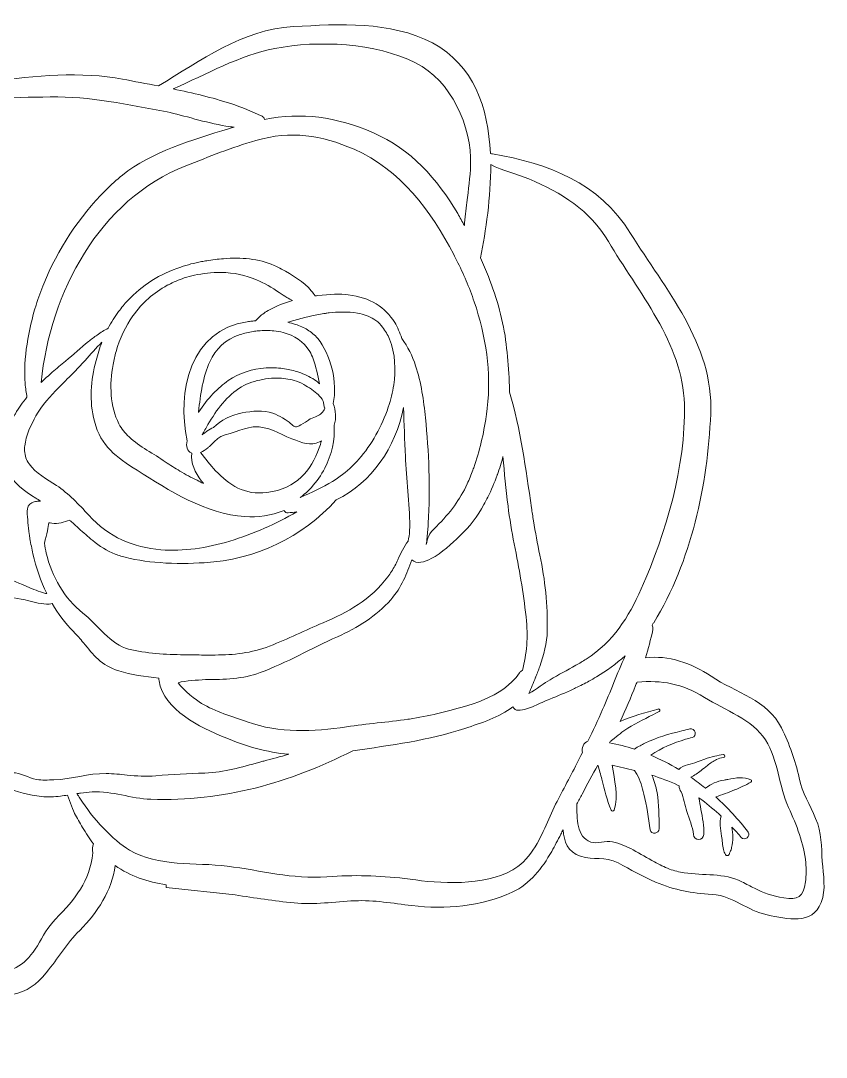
# Model space of a CAD drawing. Extents: x 28 to 2067, y -2033 to -35.
# Drawn here: x 144.1 to 371.6, y -2027.5 to -1734.6 of the extents above; entities that cross this region are included whole.
import ezdxf

# ---------------------------------------------------------------- set-up
doc = ezdxf.new("R2010")
doc.units = 0
doc.header["$MEASUREMENT"] = 0
doc.layers.add('Layer 1', color=7, linetype='Continuous', lineweight=0)

msp = doc.modelspace()

# ---------------------------------------------------------------- linework, layer by layer
at = {"layer": 'Layer 1'}
for points, knots in [([(33.78, -1934.91), (36.87, -1940.63), (41.62, -1943.74), (48.02, -1944.79), (53.36, -1945.65), (56.76, -1946.42), (61.33, -1949.96), (63.45, -1951.59), (65.06, -1953.01), (67.7, -1953.89), (71.63, -1955.19), (76.2, -1955.1), (80.24, -1955.93), (82.84, -1956.49), (84.61, -1956.8), (86.6, -1956.52), (85.79, -1958.74), (84.92, -1960.94), (83.73, -1963.04), (81.85, -1966.37), (80.71, -1969.64), (81.29, -1973.55), (82.25, -1979.94), (84.25, -1986.03), (84.77, -1992.58), (85.11, -1996.84), (83.7, -2001.39), (82.97, -2005.8), (82.97, -2005.8), (86.26, -2027.47), (99.12, -2023.8), (98.65, -2023.45), (98.21, -2023.08), (97.75, -2022.72), (101.56, -2022.54), (105.46, -2021.69), (108.61, -2021.09), (113.74, -2020.12), (118.91, -2019.29), (123.72, -2017.13), (126.28, -2015.96), (128.34, -2014.33), (130.68, -2012.82), (134.21, -2010.55), (137.7, -2010.55), (141.77, -2009.72), (146, -2008.83), (148.55, -2007.03), (151.34, -2003.58), (154.72, -1999.41), (156.95, -1995.41), (160.8, -1991.61), (165.82, -1986.63), (169.86, -1980.31), (170.76, -1973.3), (175, -1976.31), (179.97, -1977.9), (185.2, -1978.78), (185.21, -1979.01), (185.23, -1979.23), (185.23, -1979.47), (185.23, -1979.47), (204.67, -1981.58), (204.67, -1981.58), (210.21, -1982.46), (215.74, -1983.3), (221.3, -1983.87), (227.01, -1984.43), (232.73, -1983.52), (238.45, -1983.26), (243.92, -1983.02), (249.17, -1983.97), (254.58, -1984.61), (264.07, -1985.7), (274.08, -1984.93), (282.91, -1980.83), (288.08, -1978.41), (291.37, -1974.07), (294.07, -1969.3), (294.97, -1967.72), (295.82, -1966.1), (296.64, -1964.46), (296.86, -1964.02), (297.09, -1963.6), (297.31, -1963.17), (297.51, -1966.51), (298.58, -1969.48), (302.21, -1970.69), (305.99, -1971.97), (308.97, -1970.56), (312.82, -1972.55), (316.39, -1974.4), (319.66, -1976.38), (323.41, -1977.96), (329.17, -1980.4), (333.36, -1981.01), (339.37, -1981.45), (345.73, -1981.9), (349.06, -1986.07), (354.94, -1987.24), (360.61, -1988.4), (367.61, -1990.26), (370.19, -1983.72), (371.62, -1980.12), (370.77, -1975.87), (370.51, -1972.18), (370.19, -1967.94), (370.37, -1964), (368.63, -1960.01), (366.95, -1956.11), (364.88, -1952.85), (363.95, -1948.56), (362.83, -1943.3), (361.34, -1939.28), (358.94, -1934.36), (355.14, -1926.61), (346.01, -1924.41), (339.08, -1919.83), (333.57, -1916.18), (327.05, -1913.76), (320.54, -1914.65), (321.32, -1912.08), (322.04, -1909.43), (322.64, -1906.71), (322.74, -1906.2), (322.64, -1905.77), (322.41, -1905.41), (322.56, -1905.17), (322.73, -1904.94), (322.89, -1904.69), (333.54, -1887.36), (338.1, -1865.85), (338.99, -1845.7), (339.86, -1825.91), (326.14, -1810.48), (316.35, -1794.72), (307.35, -1780.25), (293.15, -1774.96), (277.37, -1772.25), (277.16, -1772.21), (276.97, -1772.17), (276.76, -1772.14), (276.15, -1759.23), (272.11, -1747.08), (260.38, -1740.91), (248.4, -1734.63), (234.13, -1735.59), (221.1, -1736.29), (206.81, -1737.08), (194.84, -1745.86), (183.06, -1753.07), (179.58, -1752.4), (176.16, -1751.78), (172.89, -1751.13), (161.65, -1748.9), (147.54, -1750.16), (136.28, -1751.81), (129.65, -1752.78), (123.36, -1754.93), (117.61, -1758.05), (102.93, -1765.99), (91.8, -1780.17), (87.6, -1796.7), (84.77, -1807.89), (83.84, -1820.73), (90.69, -1830.68), (92.83, -1833.77), (95.06, -1836.74), (97.18, -1839.76), (96.78, -1840.68), (96.27, -1841.65), (95.73, -1842.61), (94.11, -1845.5), (92.1, -1848.4), (91.09, -1850.02), (88.4, -1854.48), (85.26, -1858.09), (83.51, -1863.17), (80.55, -1871.83), (80.51, -1882.93), (83.32, -1891.63), (84.11, -1894.1), (85.14, -1896.51), (86.3, -1898.86), (84.98, -1898.29), (83.58, -1897.93), (82.47, -1897.72), (75.84, -1896.49), (69.18, -1900.28), (63.48, -1903.19), (59.21, -1905.37), (54.99, -1907.51), (50.36, -1908.75), (47.19, -1909.58), (43.67, -1909.55), (40.98, -1911.6), (38.36, -1913.6), (35.97, -1916.23), (33.33, -1918.21), (31.6, -1919.53), (30.22, -1920.22), (29.4, -1922.41), (28.77, -1924.07), (28.94, -1925.72), (29.51, -1927.31), (30.46, -1930.01), (32.5, -1932.58), (33.78, -1934.91)], [0, 0, 0, 0, 1, 1, 1, 2, 2, 2, 3, 3, 3, 4, 4, 4, 5, 5, 5, 6, 6, 6, 7, 7, 7, 8, 8, 8, 9, 9, 9, 10, 10, 10, 11, 11, 11, 12, 12, 12, 13, 13, 13, 14, 14, 14, 15, 15, 15, 16, 16, 16, 17, 17, 17, 18, 18, 18, 19, 19, 19, 20, 20, 20, 21, 21, 21, 22, 22, 22, 23, 23, 23, 24, 24, 24, 25, 25, 25, 26, 26, 26, 27, 27, 27, 28, 28, 28, 29, 29, 29, 30, 30, 30, 31, 31, 31, 32, 32, 32, 33, 33, 33, 34, 34, 34, 35, 35, 35, 36, 36, 36, 37, 37, 37, 38, 38, 38, 39, 39, 39, 40, 40, 40, 41, 41, 41, 42, 42, 42, 43, 43, 43, 44, 44, 44, 45, 45, 45, 46, 46, 46, 47, 47, 47, 48, 48, 48, 49, 49, 49, 50, 50, 50, 51, 51, 51, 52, 52, 52, 53, 53, 53, 54, 54, 54, 55, 55, 55, 56, 56, 56, 57, 57, 57, 58, 58, 58, 59, 59, 59, 60, 60, 60, 61, 61, 61, 62, 62, 62, 63, 63, 63, 64, 64, 64, 65, 65, 65, 66, 66, 66, 67, 67, 67, 68, 68, 68, 69, 69, 69, 69]), ([(215.88, -1742.47), (228.18, -1740.06), (244.3, -1740.89), (255.63, -1746.52), (265.71, -1751.53), (271.5, -1764.45), (271.18, -1775.38), (271.06, -1778.85), (270.56, -1782.4), (270.1, -1785.94), (269.82, -1788.13), (269.56, -1790.33), (269.43, -1792.5), (268.8, -1791.38), (268.16, -1790.25), (267.54, -1789.13), (261.87, -1779.37), (254.18, -1770.81), (243.74, -1766.32), (233.01, -1761.68), (223.52, -1760.47), (212.93, -1762.5), (212.88, -1762.13), (212.67, -1761.8), (212.26, -1761.6), (209.48, -1760.23), (206.51, -1759.06), (203.41, -1758.05), (198.2, -1756.32), (192.68, -1755.03), (187.21, -1753.91), (196.52, -1749.73), (205.99, -1744.39), (215.88, -1742.47)], [0, 0, 0, 0, 1, 1, 1, 2, 2, 2, 3, 3, 3, 4, 4, 4, 5, 5, 5, 6, 6, 6, 7, 7, 7, 8, 8, 8, 9, 9, 9, 10, 10, 10, 11, 11, 11, 11]), ([(95.25, -1791.43), (96.35, -1787.98), (97.99, -1784.47), (100.02, -1781.09), (103.02, -1776.09), (106.89, -1771.37), (111.22, -1767.56), (113.08, -1765.91), (115.03, -1764.45), (117.02, -1763.2), (117.54, -1762.87), (118.06, -1762.55), (118.59, -1762.26), (119.27, -1761.89), (119.93, -1761.53), (120.61, -1761.18), (130.77, -1756.19), (141.25, -1756.32), (152.46, -1756.16), (163.67, -1756), (174.46, -1758.28), (185.43, -1760.41), (190.1, -1761.33), (196.27, -1763.46), (202.08, -1764.39), (202.87, -1764.52), (203.65, -1764.62), (204.42, -1764.7), (203.89, -1764.86), (203.36, -1765.01), (202.81, -1765.17), (192.6, -1768.2), (180.91, -1771.74), (172.83, -1778.25), (171.2, -1779.58), (169.63, -1781), (168.11, -1782.5), (160.6, -1789.94), (154.54, -1799.44), (150.61, -1808.96), (149.84, -1810.81), (149.11, -1812.85), (148.45, -1815.01), (146.28, -1821.94), (144.82, -1830.08), (145.37, -1837.13), (145.47, -1838.46), (145.65, -1839.74), (145.88, -1840.97), (144.68, -1842.43), (143.56, -1843.96), (142.6, -1845.65), (142.46, -1845.91), (142.31, -1846.18), (142.17, -1846.45), (139.72, -1851.04), (137.97, -1856.97), (140.36, -1861.85), (141.99, -1865.21), (145.06, -1867.5), (148.36, -1869.52), (148.81, -1869.8), (149.26, -1870.06), (149.71, -1870.33), (149.32, -1870.33), (148.95, -1870.35), (148.57, -1870.42), (148.13, -1870.5), (147.7, -1870.62), (147.27, -1870.82), (146.44, -1871.19), (145.86, -1872.31), (145.91, -1873.18), (146.03, -1875.34), (146.23, -1877.49), (146.54, -1879.63), (146.59, -1880.08), (146.67, -1880.52), (146.73, -1880.97), (146.97, -1882.4), (147.23, -1883.82), (147.56, -1885.23), (148.45, -1889.16), (149.72, -1892.95), (151.49, -1896.49), (151.26, -1896.44), (151.02, -1896.38), (150.79, -1896.31), (150.63, -1896.26), (150.47, -1896.22), (150.29, -1896.16), (149.5, -1895.91), (148.66, -1895.6), (147.8, -1895.27), (144.9, -1894.14), (141.95, -1892.71), (140.61, -1892.27), (134.34, -1890.19), (130.65, -1887.94), (127.14, -1882.2), (125.43, -1879.43), (123.85, -1876.69), (122.36, -1873.95), (120.89, -1871.24), (119.49, -1868.51), (118.18, -1865.73), (116.22, -1861.64), (114.42, -1857.43), (112.68, -1852.95), (112.31, -1852), (111.89, -1851.04), (111.5, -1850.1), (108.24, -1842.66), (103.95, -1835.99), (99.06, -1829.47), (90.58, -1818.19), (91.07, -1804.54), (95.25, -1791.43)], [0, 0, 0, 0, 1, 1, 1, 2, 2, 2, 3, 3, 3, 4, 4, 4, 5, 5, 5, 6, 6, 6, 7, 7, 7, 8, 8, 8, 9, 9, 9, 10, 10, 10, 11, 11, 11, 12, 12, 12, 13, 13, 13, 14, 14, 14, 15, 15, 15, 16, 16, 16, 17, 17, 17, 18, 18, 18, 19, 19, 19, 20, 20, 20, 21, 21, 21, 22, 22, 22, 23, 23, 23, 24, 24, 24, 25, 25, 25, 26, 26, 26, 27, 27, 27, 28, 28, 28, 29, 29, 29, 30, 30, 30, 31, 31, 31, 32, 32, 32, 33, 33, 33, 34, 34, 34, 35, 35, 35, 36, 36, 36, 37, 37, 37, 38, 38, 38, 39, 39, 39, 39]), ([(275.87, -1844.08), (275.84, -1844.31), (275.83, -1844.53), (275.8, -1844.76), (275.74, -1845.3), (275.64, -1845.83), (275.58, -1846.37), (274.83, -1851.36), (273.76, -1856.18), (272.07, -1860.9), (271.95, -1861.12), (271.84, -1861.35), (271.8, -1861.6), (271.33, -1862.89), (270.81, -1864.18), (270.22, -1865.47), (269.19, -1867.74), (267.98, -1869.77), (266.61, -1871.66), (265.12, -1873.71), (263.44, -1875.6), (261.5, -1877.49), (259.29, -1879.67), (258.92, -1880.91), (258.67, -1882.64), (258.84, -1881.3), (258.97, -1879.9), (259.09, -1878.51), (259.15, -1877.89), (259.17, -1877.25), (259.21, -1876.62), (259.86, -1866.82), (259.37, -1856.14), (258.42, -1846.83), (257.9, -1842), (257.25, -1836.83), (255.65, -1832.1), (254.72, -1829.32), (253.47, -1826.68), (251.73, -1824.36), (251.23, -1822.72), (250.55, -1821.22), (249.73, -1819.87), (247.11, -1815.58), (242.85, -1812.8), (236.64, -1812.07), (234.44, -1811.79), (231.33, -1811.87), (227.98, -1812.28), (227.76, -1812.31), (227.55, -1812.34), (227.32, -1812.36), (227.29, -1812.36), (227.28, -1812.38), (227.25, -1812.38), (227.25, -1812.36), (227.24, -1812.35), (227.23, -1812.34), (226.93, -1811.86), (226.59, -1811.39), (226.18, -1810.93), (224.11, -1808.54), (220.71, -1806.29), (217.81, -1804.78), (217.07, -1804.38), (216.34, -1804.03), (215.68, -1803.75), (211.31, -1801.83), (206.27, -1801.48), (201.39, -1801.86), (199.79, -1801.98), (198.2, -1802.17), (196.68, -1802.43), (196.17, -1802.52), (195.67, -1802.59), (195.18, -1802.68), (193.14, -1803.08), (191.18, -1803.57), (189.32, -1804.21), (183.39, -1806.17), (178.35, -1809.37), (174.32, -1813.69), (173.41, -1814.66), (172.57, -1815.71), (171.76, -1816.8), (170.68, -1818.27), (169.67, -1819.83), (168.81, -1821.51), (167.72, -1822.09), (166.68, -1822.72), (165.69, -1823.43), (164.85, -1824), (164.04, -1824.62), (163.26, -1825.26), (161.07, -1827.01), (158.99, -1828.95), (156.79, -1830.8), (155.54, -1831.83), (154.29, -1832.88), (153.04, -1833.95), (151.97, -1834.88), (150.89, -1835.82), (149.87, -1836.8), (152.42, -1811.35), (166.34, -1785.19), (190.71, -1775.65), (197.3, -1773.06), (203.73, -1770.39), (210.56, -1768.45), (220.47, -1765.63), (228.89, -1766.86), (238.28, -1770.95), (251.28, -1776.65), (260.04, -1788.33), (266.45, -1800.71), (266.72, -1801.23), (266.98, -1801.75), (267.23, -1802.27), (269.13, -1806.08), (270.82, -1810.02), (272.2, -1814.06), (275.5, -1823.72), (277.08, -1833.93), (275.87, -1844.08)], [0, 0, 0, 0, 1, 1, 1, 2, 2, 2, 3, 3, 3, 4, 4, 4, 5, 5, 5, 6, 6, 6, 7, 7, 7, 8, 8, 8, 9, 9, 9, 10, 10, 10, 11, 11, 11, 12, 12, 12, 13, 13, 13, 14, 14, 14, 15, 15, 15, 16, 16, 16, 17, 17, 17, 18, 18, 18, 19, 19, 19, 20, 20, 20, 21, 21, 21, 22, 22, 22, 23, 23, 23, 24, 24, 24, 25, 25, 25, 26, 26, 26, 27, 27, 27, 28, 28, 28, 29, 29, 29, 30, 30, 30, 31, 31, 31, 32, 32, 32, 33, 33, 33, 34, 34, 34, 35, 35, 35, 36, 36, 36, 37, 37, 37, 38, 38, 38, 39, 39, 39, 40, 40, 40, 41, 41, 41, 41]), ([(276.85, -1775.29), (280.26, -1777.02), (284.29, -1777.87), (287.62, -1779.3), (297.01, -1783.35), (304.76, -1788.03), (310.08, -1796.99), (318.36, -1810.99), (331.19, -1825.92), (331.55, -1842.99), (331.91, -1860.75), (326.46, -1879.13), (319.36, -1895.11), (315.73, -1903.26), (311.52, -1909.98), (303.79, -1915), (302.85, -1915.61), (301.88, -1916.18), (300.89, -1916.72), (298.48, -1918.11), (295.98, -1919.38), (293.6, -1920.8), (292.11, -1921.69), (289.78, -1923.49), (287.62, -1924.72), (288.25, -1923.19), (288.91, -1921.67), (289.51, -1920.12), (289.55, -1920.06), (289.58, -1919.99), (289.6, -1919.91), (289.79, -1919.43), (289.99, -1918.96), (290.17, -1918.48), (290.35, -1918.01), (290.52, -1917.55), (290.69, -1917.08), (291.86, -1913.83), (292.75, -1910.49), (292.82, -1906.96), (292.98, -1899.78), (292.22, -1892.6), (290.72, -1885.58), (290.04, -1882.39), (289.47, -1879.15), (288.94, -1875.88), (288.75, -1874.67), (288.55, -1873.46), (288.38, -1872.24), (286.72, -1861.26), (285.37, -1850.05), (282.19, -1839.57), (282.16, -1838.2), (282.11, -1836.84), (282.03, -1835.47), (281.86, -1832.29), (281.58, -1829.1), (281.22, -1825.98), (280.48, -1819.59), (278.63, -1813.12), (276.19, -1806.86), (275.5, -1805.1), (274.75, -1803.33), (273.97, -1801.6), (275.46, -1793.91), (276.92, -1784.52), (276.85, -1775.29)], [0, 0, 0, 0, 1, 1, 1, 2, 2, 2, 3, 3, 3, 4, 4, 4, 5, 5, 5, 6, 6, 6, 7, 7, 7, 8, 8, 8, 9, 9, 9, 10, 10, 10, 11, 11, 11, 12, 12, 12, 13, 13, 13, 14, 14, 14, 15, 15, 15, 16, 16, 16, 17, 17, 17, 18, 18, 18, 19, 19, 19, 20, 20, 20, 21, 21, 21, 22, 22, 22, 22]), ([(214.36, -1816.28), (213.28, -1816.89), (212.32, -1817.56), (211.51, -1818.3), (211.25, -1818.54), (211.02, -1818.79), (210.78, -1819.04), (210.68, -1819.16), (210.56, -1819.28), (210.45, -1819.42), (210.11, -1819.44), (209.77, -1819.47), (209.43, -1819.52), (208.98, -1819.56), (208.53, -1819.61), (208.1, -1819.67), (192.11, -1821.9), (188.04, -1839.41), (191.14, -1853.35), (190.74, -1854.76), (190.98, -1856.31), (192.4, -1856.79), (192.12, -1859.6), (193.28, -1862.29), (195.19, -1864.67), (195.38, -1864.91), (195.57, -1865.15), (195.77, -1865.39), (195.15, -1865.09), (194.53, -1864.78), (193.9, -1864.47), (192.27, -1863.66), (190.65, -1862.8), (189.05, -1861.85), (187.68, -1861.04), (186.33, -1860.19), (184.95, -1859.24), (181.77, -1857.02), (177.71, -1855.01), (174.73, -1852.22), (173.58, -1851.13), (172.58, -1849.94), (171.86, -1848.56), (169.29, -1843.58), (169.17, -1837.4), (170.19, -1831.78), (170.42, -1830.52), (170.71, -1829.28), (171.04, -1828.1), (172.12, -1824.3), (173.74, -1820.9), (175.82, -1817.97), (178.39, -1814.35), (181.67, -1811.45), (185.51, -1809.37), (185.61, -1809.31), (185.73, -1809.25), (185.84, -1809.2), (187.26, -1808.46), (188.75, -1807.82), (190.31, -1807.31), (191.24, -1807.01), (192.2, -1806.76), (193.17, -1806.54), (195.55, -1806.03), (198.03, -1805.75), (200.65, -1805.76), (204.34, -1805.77), (207.61, -1806.52), (210.69, -1807.81), (212.92, -1808.75), (215.05, -1809.97), (217.15, -1811.45), (217.84, -1811.95), (218.55, -1812.39), (219.27, -1812.8), (219.8, -1813.12), (220.35, -1813.41), (220.9, -1813.66), (218.53, -1814.33), (216.27, -1815.2), (214.36, -1816.28)], [0, 0, 0, 0, 1, 1, 1, 2, 2, 2, 3, 3, 3, 4, 4, 4, 5, 5, 5, 6, 6, 6, 7, 7, 7, 8, 8, 8, 9, 9, 9, 10, 10, 10, 11, 11, 11, 12, 12, 12, 13, 13, 13, 14, 14, 14, 15, 15, 15, 16, 16, 16, 17, 17, 17, 18, 18, 18, 19, 19, 19, 20, 20, 20, 21, 21, 21, 22, 22, 22, 23, 23, 23, 24, 24, 24, 25, 25, 25, 26, 26, 26, 27, 27, 27, 27]), ([(226.2, -1866.48), (227.71, -1864.86), (228.97, -1863.01), (229.99, -1861.04), (231.92, -1857.3), (232.9, -1853.07), (232.65, -1848.92), (233.28, -1846.94), (233.09, -1844.79), (232.34, -1842.77), (233.7, -1837.08), (231.64, -1828.74), (227.98, -1824.4), (227.16, -1823.41), (226.19, -1822.6), (225.12, -1821.94), (224.07, -1821.3), (222.91, -1820.8), (221.7, -1820.41), (220.98, -1820.17), (220.25, -1819.99), (219.51, -1819.83), (219.87, -1819.72), (220.23, -1819.63), (220.59, -1819.52), (221.97, -1819.11), (223.36, -1818.72), (224.77, -1818.37), (225.29, -1818.23), (225.82, -1818.11), (226.35, -1817.99), (227.61, -1817.72), (228.89, -1817.48), (230.19, -1817.3), (230.32, -1817.28), (230.47, -1817.26), (230.6, -1817.24), (230.83, -1817.21), (231.04, -1817.17), (231.25, -1817.14), (233.48, -1816.9), (236.47, -1816.79), (239.23, -1817.24), (240.96, -1817.53), (242.57, -1818.06), (243.88, -1818.94), (244.06, -1819.06), (244.27, -1819.16), (244.44, -1819.3), (245.15, -1819.87), (245.74, -1820.53), (246.29, -1821.22), (247.1, -1822.24), (247.76, -1823.37), (248.27, -1824.58), (249.94, -1828.62), (250.09, -1833.46), (249.45, -1837.53), (249.14, -1839.61), (248.63, -1841.7), (247.93, -1843.8), (246.14, -1849.17), (243.21, -1854.4), (239.58, -1858.53), (238.98, -1859.21), (238.36, -1859.87), (237.72, -1860.5), (235.98, -1862.2), (234.12, -1863.57), (232.18, -1864.76), (229.3, -1866.56), (226.22, -1867.94), (223.06, -1869.32), (224.19, -1868.47), (225.23, -1867.51), (226.2, -1866.48)], [0, 0, 0, 0, 1, 1, 1, 2, 2, 2, 3, 3, 3, 4, 4, 4, 5, 5, 5, 6, 6, 6, 7, 7, 7, 8, 8, 8, 9, 9, 9, 10, 10, 10, 11, 11, 11, 12, 12, 12, 13, 13, 13, 14, 14, 14, 15, 15, 15, 16, 16, 16, 17, 17, 17, 18, 18, 18, 19, 19, 19, 20, 20, 20, 21, 21, 21, 22, 22, 22, 23, 23, 23, 24, 24, 24, 25, 25, 25, 25]), ([(226.6, -1835.75), (226.58, -1835.74), (226.55, -1835.71), (226.52, -1835.7), (225.14, -1834.89), (223.65, -1834.23), (222.1, -1833.75), (220.81, -1833.34), (219.48, -1833.07), (218.14, -1832.88), (216.56, -1832.67), (214.97, -1832.62), (213.39, -1832.72), (209.59, -1832.98), (205.87, -1834.13), (202.73, -1836.31), (199.97, -1838.22), (196.72, -1841.49), (194.43, -1845.13), (194.38, -1845.2), (194.33, -1845.28), (194.29, -1845.34), (194.3, -1845.28), (194.3, -1845.2), (194.31, -1845.13), (194.9, -1840.2), (195.56, -1835.09), (197.54, -1830.96), (199.21, -1827.45), (201.82, -1824.66), (206.13, -1823.29), (207.28, -1822.92), (208.49, -1822.64), (209.73, -1822.43), (210.23, -1822.35), (210.73, -1822.3), (211.22, -1822.24), (212.7, -1822.1), (214.18, -1822.1), (215.63, -1822.24), (216.51, -1822.34), (217.38, -1822.5), (218.22, -1822.71), (221.33, -1823.51), (224.05, -1825.19), (225.74, -1828.08), (226.11, -1828.73), (226.44, -1829.4), (226.71, -1830.16), (227.47, -1832.37), (228.01, -1834.76), (228.52, -1837.17), (227.92, -1836.63), (227.28, -1836.15), (226.6, -1835.75)], [0, 0, 0, 0, 1, 1, 1, 2, 2, 2, 3, 3, 3, 4, 4, 4, 5, 5, 5, 6, 6, 6, 7, 7, 7, 8, 8, 8, 9, 9, 9, 10, 10, 10, 11, 11, 11, 12, 12, 12, 13, 13, 13, 14, 14, 14, 15, 15, 15, 16, 16, 16, 17, 17, 17, 18, 18, 18, 18]), ([(164.93, -1847.8), (166.82, -1854.91), (171.12, -1857.91), (176.97, -1861.63), (185.88, -1867.31), (196.52, -1874.07), (207.4, -1874.72), (211.1, -1874.95), (214.82, -1874.47), (218.5, -1873), (218.67, -1873.3), (218.94, -1873.54), (219.26, -1873.64), (219.38, -1873.66), (219.5, -1873.68), (219.62, -1873.66), (220.47, -1873.6), (221.28, -1873.5), (222.07, -1873.4), (216.27, -1876.72), (209.8, -1879.67), (203.19, -1881.64), (196.65, -1883.6), (189.98, -1884.61), (183.69, -1884.1), (176.01, -1883.45), (168.89, -1880.56), (163.31, -1874.31), (160.48, -1871.16), (157.68, -1868.3), (154.19, -1865.89), (151.66, -1864.16), (148.26, -1862.53), (146.46, -1859.81), (145.75, -1858.76), (145.29, -1857.55), (145.21, -1856.12), (145.18, -1855.69), (145.21, -1855.24), (145.26, -1854.77), (145.55, -1851.9), (147.08, -1848.62), (148.41, -1846.3), (150.13, -1843.27), (152.43, -1840.71), (154.85, -1838.25), (156.12, -1836.96), (157.44, -1835.69), (158.72, -1834.41), (159.95, -1833.19), (161.12, -1831.89), (162.29, -1830.59), (163.86, -1828.85), (165.4, -1827.09), (167.03, -1825.45), (166.71, -1826.27), (166.42, -1827.11), (166.14, -1827.98), (165.87, -1828.85), (165.62, -1829.72), (165.4, -1830.59), (163.92, -1836.23), (163.4, -1842.12), (164.93, -1847.8)], [0, 0, 0, 0, 1, 1, 1, 2, 2, 2, 3, 3, 3, 4, 4, 4, 5, 5, 5, 6, 6, 6, 7, 7, 7, 8, 8, 8, 9, 9, 9, 10, 10, 10, 11, 11, 11, 12, 12, 12, 13, 13, 13, 14, 14, 14, 15, 15, 15, 16, 16, 16, 17, 17, 17, 18, 18, 18, 19, 19, 19, 20, 20, 20, 21, 21, 21, 21]), ([(229.47, -1841.89), (229.54, -1842.25), (229.62, -1842.61), (229.7, -1842.95), (229.76, -1843.3), (229.84, -1843.66), (229.92, -1844), (229.94, -1844.07), (229.98, -1844.11), (229.99, -1844.16), (229.86, -1844.67), (229.54, -1845.12), (229.05, -1845.54), (228.36, -1846.13), (227.33, -1846.63), (225.95, -1847.07), (225.89, -1847.11), (225.85, -1847.14), (225.79, -1847.18), (225.65, -1847.27), (225.53, -1847.35), (225.39, -1847.44), (220.48, -1850.72), (222.33, -1849.29), (218.04, -1846.83), (217.21, -1846.34), (216.26, -1845.85), (215.34, -1845.53), (212.56, -1844.6), (209.48, -1844.88), (206.67, -1845.45), (203.45, -1846.11), (200.65, -1847.4), (198.59, -1849.58), (197.93, -1849.81), (197.33, -1850.16), (196.7, -1850.62), (196.56, -1850.72), (196.4, -1850.82), (196.25, -1850.94), (195.96, -1851.16), (195.64, -1851.41), (195.36, -1851.65), (195.87, -1850.68), (196.41, -1849.71), (196.98, -1848.74), (199.44, -1844.52), (202.4, -1840.48), (206.47, -1838.08), (208.27, -1837.01), (210.36, -1836.35), (212.42, -1835.98), (212.71, -1835.93), (213, -1835.86), (213.29, -1835.82), (214.37, -1835.66), (215.49, -1835.59), (216.61, -1835.61), (218.21, -1835.63), (219.82, -1835.81), (221.33, -1836.27), (222.29, -1836.54), (223.22, -1836.94), (224.09, -1837.41), (224.8, -1837.84), (225.51, -1838.28), (226.22, -1838.69), (226.23, -1838.7), (226.24, -1838.72), (226.26, -1838.73), (226.3, -1838.75), (226.32, -1838.78), (226.36, -1838.81), (227.04, -1839.31), (227.61, -1839.8), (228.1, -1840.27), (228.69, -1840.84), (229.15, -1841.38), (229.47, -1841.89)], [0, 0, 0, 0, 1, 1, 1, 2, 2, 2, 3, 3, 3, 4, 4, 4, 5, 5, 5, 6, 6, 6, 7, 7, 7, 8, 8, 8, 9, 9, 9, 10, 10, 10, 11, 11, 11, 12, 12, 12, 13, 13, 13, 14, 14, 14, 15, 15, 15, 16, 16, 16, 17, 17, 17, 18, 18, 18, 19, 19, 19, 20, 20, 20, 21, 21, 21, 22, 22, 22, 23, 23, 23, 24, 24, 24, 25, 25, 25, 26, 26, 26, 26]), ([(86.11, -1883.48), (84.98, -1877.5), (85.01, -1869.86), (86.63, -1864.02), (87.73, -1859.97), (89.98, -1856.75), (92.12, -1853.38), (92.86, -1852.22), (93.59, -1851.03), (94.25, -1849.79), (95.13, -1848.16), (96.82, -1845.66), (98.12, -1843.05), (98.32, -1842.67), (98.49, -1842.29), (98.65, -1841.92), (99.34, -1842.95), (100.02, -1844.01), (100.67, -1845.09), (101.33, -1846.21), (101.97, -1847.34), (102.57, -1848.52), (105.01, -1853.27), (106.66, -1858.28), (108.57, -1863.22), (109.04, -1864.42), (109.52, -1865.61), (110.02, -1866.81), (112.73, -1873.05), (116.38, -1877.9), (120.18, -1883.44), (122.65, -1887.02), (124.58, -1890.97), (128.35, -1893.44), (133.27, -1896.64), (139.76, -1897.16), (145.34, -1898.23), (147.23, -1898.61), (149.36, -1899.39), (151.36, -1899.43), (151.93, -1899.46), (152.46, -1899.42), (152.99, -1899.31), (154.65, -1902.14), (156.64, -1904.8), (159.03, -1907.21), (160.08, -1908.28), (160.97, -1909.33), (161.82, -1910.35), (164.61, -1913.75), (166.79, -1916.76), (171.8, -1918.32), (175.27, -1919.39), (179.22, -1919.99), (183.14, -1920.32), (183.13, -1920.58), (183.13, -1920.86), (183.18, -1921.13), (184.48, -1929.38), (194.94, -1934.28), (201.61, -1937.07), (207.74, -1939.69), (213.65, -1941.3), (219.79, -1941.88), (217.42, -1942.53), (215.07, -1943.18), (212.79, -1943.78), (212.39, -1943.89), (211.99, -1943.99), (211.61, -1944.1), (206.36, -1945.49), (201.71, -1946.94), (196.12, -1947.17), (191.43, -1947.35), (186.95, -1947.54), (182.27, -1947.96), (179.45, -1948.23), (176.83, -1947.99), (174.19, -1947.73), (172.22, -1947.54), (170.26, -1947.33), (168.2, -1947.3), (163.19, -1947.23), (158.46, -1948.92), (153.51, -1949.08), (151.81, -1949.13), (150.17, -1949.25), (148.59, -1948.97), (146.24, -1948.55), (144.01, -1947.09), (141.87, -1947.09), (138.02, -1945.1), (134.43, -1942.57), (130.9, -1940), (127.39, -1937.42), (123.94, -1934.82), (120.34, -1932.64), (119.24, -1931.97), (118.24, -1931.11), (117.34, -1930.33), (117.22, -1930.34), (117.1, -1930.29), (116.97, -1930.27), (117.1, -1930.29), (117.22, -1930.25), (117.34, -1930.23), (110.74, -1924.51), (108.91, -1916.17), (102.61, -1909.66), (98.44, -1905.35), (93.5, -1900.77), (90.84, -1895.62), (89.51, -1893.77), (88.54, -1891.83), (87.8, -1889.81), (87.06, -1887.79), (86.54, -1885.7), (86.11, -1883.48)], [0, 0, 0, 0, 1, 1, 1, 2, 2, 2, 3, 3, 3, 4, 4, 4, 5, 5, 5, 6, 6, 6, 7, 7, 7, 8, 8, 8, 9, 9, 9, 10, 10, 10, 11, 11, 11, 12, 12, 12, 13, 13, 13, 14, 14, 14, 15, 15, 15, 16, 16, 16, 17, 17, 17, 18, 18, 18, 19, 19, 19, 20, 20, 20, 21, 21, 21, 22, 22, 22, 23, 23, 23, 24, 24, 24, 25, 25, 25, 26, 26, 26, 27, 27, 27, 28, 28, 28, 29, 29, 29, 30, 30, 30, 31, 31, 31, 32, 32, 32, 33, 33, 33, 34, 34, 34, 35, 35, 35, 36, 36, 36, 37, 37, 37, 38, 38, 38, 39, 39, 39, 39]), ([(152.01, -1876.44), (152.3, -1876.48), (152.58, -1876.54), (152.9, -1876.58), (154.8, -1876.85), (156.28, -1876.29), (157.94, -1875.75), (158.04, -1875.84), (158.13, -1875.93), (158.24, -1876.01), (159.01, -1876.69), (159.78, -1877.38), (160.54, -1878.07), (161.82, -1879.24), (163.11, -1880.4), (164.45, -1881.47), (166.38, -1883.03), (168.45, -1884.38), (170.82, -1885.31), (171.32, -1885.51), (171.83, -1885.71), (172.36, -1885.87), (175.77, -1886.86), (179.58, -1887.45), (183.45, -1887.73), (187.72, -1888.05), (192.05, -1887.98), (195.96, -1887.75), (210.48, -1886.9), (223.57, -1880.62), (233.23, -1870.01), (243.33, -1864.96), (249.95, -1855.29), (252.21, -1843.94), (252.44, -1848.49), (252.53, -1853.09), (252.74, -1857.78), (252.76, -1858.12), (252.77, -1858.45), (252.78, -1858.8), (253.13, -1865.45), (254.16, -1872.07), (253.95, -1878.76), (253.91, -1879.76), (253.7, -1880.71), (253.54, -1881.66), (252.24, -1883.23), (251.47, -1885.05), (250.62, -1886.9), (250.1, -1888.02), (249.54, -1889.15), (248.82, -1890.27), (248.49, -1890.76), (248.16, -1891.23), (247.82, -1891.71), (245.42, -1894.94), (242.57, -1897.48), (239.38, -1899.59), (236.34, -1901.6), (233.01, -1903.23), (229.49, -1904.73), (224.44, -1906.86), (219.51, -1909.3), (214.42, -1911.29), (209.22, -1913.34), (204.26, -1913.79), (198.99, -1913.83), (197.31, -1913.86), (195.59, -1913.83), (193.83, -1913.8), (193.83, -1913.8), (193.21, -1913.8), (193.21, -1913.8), (192.24, -1913.79), (191.26, -1913.78), (190.26, -1913.76), (185.08, -1913.67), (179.45, -1913.4), (174.6, -1912.15), (169.5, -1910.84), (165.85, -1905.29), (161.69, -1901.99), (156.43, -1897.8), (152.87, -1891.66), (151.32, -1885.09), (151.12, -1884.13), (150.92, -1883.2), (150.79, -1882.24), (151.56, -1879.57), (151.95, -1877.63), (152.01, -1876.44)], [0, 0, 0, 0, 1, 1, 1, 2, 2, 2, 3, 3, 3, 4, 4, 4, 5, 5, 5, 6, 6, 6, 7, 7, 7, 8, 8, 8, 9, 9, 9, 10, 10, 10, 11, 11, 11, 12, 12, 12, 13, 13, 13, 14, 14, 14, 15, 15, 15, 16, 16, 16, 17, 17, 17, 18, 18, 18, 19, 19, 19, 20, 20, 20, 21, 21, 21, 22, 22, 22, 23, 23, 23, 24, 24, 24, 25, 25, 25, 26, 26, 26, 27, 27, 27, 28, 28, 28, 29, 29, 29, 30, 30, 30, 30]), ([(196.92, -1855.31), (197.17, -1855.12), (197.39, -1854.92), (197.62, -1854.73), (198.31, -1854.18), (198.83, -1853.47), (199.49, -1852.91), (199.89, -1852.57), (200.26, -1852.32), (200.61, -1852.05), (203.8, -1851.05), (208.82, -1849.38), (209.81, -1849.35), (214.32, -1849.22), (216.76, -1851.2), (220.71, -1852.75), (223.6, -1853.91), (225.97, -1854.79), (228.49, -1853.59), (228.69, -1853.51), (228.87, -1853.43), (229.07, -1853.31), (228.86, -1854), (228.64, -1854.68), (228.41, -1855.34), (226.11, -1861.77), (222.11, -1866.78), (213.64, -1867.91), (207.37, -1868.75), (202.91, -1865.76), (199.16, -1861.76), (197.66, -1860.15), (196.27, -1858.37), (194.92, -1856.62), (195.64, -1856.29), (196.3, -1855.8), (196.92, -1855.31)], [0, 0, 0, 0, 1, 1, 1, 2, 2, 2, 3, 3, 3, 4, 4, 4, 5, 5, 5, 6, 6, 6, 7, 7, 7, 8, 8, 8, 9, 9, 9, 10, 10, 10, 11, 11, 11, 12, 12, 12, 12]), ([(196.3, -1920.74), (201.53, -1920.78), (206.97, -1920.56), (211.71, -1918.8), (219.18, -1916.03), (226.28, -1911.93), (233.55, -1908.66), (239.19, -1906.14), (244.52, -1902.87), (248.63, -1898.19), (251.75, -1894.64), (253.13, -1890.92), (254.55, -1886.94), (255.23, -1887.58), (256.1, -1887.79), (257.1, -1887.62), (258.08, -1887.48), (259.09, -1887.09), (260.08, -1886.59), (263.05, -1885.06), (265.92, -1882.24), (268.04, -1880.28), (268.04, -1880.28), (268.04, -1880.28), (268.06, -1880.26), (270.91, -1877.62), (273.11, -1874.59), (274.93, -1871.34), (275.3, -1870.62), (275.67, -1869.92), (276.04, -1869.2), (277.02, -1867.21), (277.9, -1865.13), (278.7, -1863), (278.71, -1862.94), (278.72, -1862.89), (278.75, -1862.85), (279.35, -1861.16), (279.88, -1859.46), (280.32, -1857.74), (280.72, -1862.4), (281.14, -1867.07), (281.75, -1871.74), (282.2, -1875.31), (282.76, -1878.88), (283.49, -1882.45), (284.9, -1889.4), (286.03, -1896.02), (286.84, -1903.06), (287.52, -1908.83), (286.99, -1913.5), (285.79, -1918.2), (285.7, -1918.24), (285.64, -1918.27), (285.58, -1918.32), (285.37, -1918.44), (285.15, -1918.61), (284.99, -1918.86), (280.09, -1926.01), (270.6, -1928.11), (262.67, -1930.17), (262.4, -1930.25), (262.12, -1930.3), (261.84, -1930.37), (259.21, -1931.02), (256.56, -1931.51), (253.87, -1931.91), (253.74, -1931.92), (253.62, -1931.95), (253.49, -1931.96), (247.74, -1932.8), (241.89, -1933.25), (236.15, -1934.1), (226.64, -1935.51), (217.28, -1935.98), (208.09, -1932.69), (203.82, -1931.18), (199.05, -1929.82), (195.18, -1927.48), (193.64, -1926.57), (190.2, -1923.95), (188.55, -1921.67), (190.85, -1920.99), (193.82, -1921), (196.3, -1920.74)], [0, 0, 0, 0, 1, 1, 1, 2, 2, 2, 3, 3, 3, 4, 4, 4, 5, 5, 5, 6, 6, 6, 7, 7, 7, 8, 8, 8, 9, 9, 9, 10, 10, 10, 11, 11, 11, 12, 12, 12, 13, 13, 13, 14, 14, 14, 15, 15, 15, 16, 16, 16, 17, 17, 17, 18, 18, 18, 19, 19, 19, 20, 20, 20, 21, 21, 21, 22, 22, 22, 23, 23, 23, 24, 24, 24, 25, 25, 25, 26, 26, 26, 27, 27, 27, 28, 28, 28, 28]), ([(296.35, -1953.7), (294.26, -1957.54), (292.43, -1962.68), (289.95, -1967.04), (288.45, -1969.66), (286.72, -1971.99), (284.56, -1973.56), (277.13, -1978.98), (264.23, -1978.55), (255.68, -1977.37), (254.62, -1977.23), (253.57, -1977.09), (252.53, -1976.97), (245.11, -1976.12), (238.32, -1975.91), (230.59, -1976.48), (220.84, -1977.2), (212.01, -1974.69), (202.44, -1973.48), (193.4, -1972.34), (183.05, -1973.75), (174.88, -1968.96), (170.02, -1966.12), (164.44, -1959.93), (160.83, -1954.31), (160.54, -1953.86), (160.26, -1953.42), (159.99, -1952.99), (160.34, -1952.93), (160.67, -1952.89), (161.01, -1952.84), (162.08, -1952.69), (163.15, -1952.56), (164.25, -1952.49), (170.05, -1952.2), (175.2, -1954.39), (180.86, -1954.58), (201.38, -1955.28), (219.91, -1949.97), (237.92, -1940.86), (248.6, -1939.36), (259.33, -1937.91), (269.57, -1934.55), (274.1, -1933.06), (279.3, -1931.43), (283.08, -1928.49), (283.39, -1929.04), (283.97, -1929.46), (284.62, -1929.42), (286.22, -1929.38), (287.7, -1928.86), (289.18, -1928.21), (290.65, -1927.59), (292.11, -1926.82), (293.59, -1926.26), (295.74, -1925.42), (297.98, -1924.47), (300.18, -1923.45), (300.39, -1923.34), (300.61, -1923.25), (300.83, -1923.14), (302.13, -1922.52), (303.42, -1921.88), (304.61, -1921.23), (305.32, -1920.84), (306.02, -1920.43), (306.72, -1920), (309.5, -1918.32), (312.28, -1916.3), (314.83, -1914.04), (312.54, -1919.02), (310.68, -1924.22), (308.45, -1929.26), (307.12, -1932.26), (305.73, -1935.2), (304.32, -1938.15), (303.04, -1938.6), (302.47, -1940.1), (302.74, -1941.4), (300.68, -1945.53), (298.54, -1949.64), (296.35, -1953.7)], [0, 0, 0, 0, 1, 1, 1, 2, 2, 2, 3, 3, 3, 4, 4, 4, 5, 5, 5, 6, 6, 6, 7, 7, 7, 8, 8, 8, 9, 9, 9, 10, 10, 10, 11, 11, 11, 12, 12, 12, 13, 13, 13, 14, 14, 14, 15, 15, 15, 16, 16, 16, 17, 17, 17, 18, 18, 18, 19, 19, 19, 20, 20, 20, 21, 21, 21, 22, 22, 22, 23, 23, 23, 24, 24, 24, 25, 25, 25, 26, 26, 26, 27, 27, 27, 27]), ([(337.22, -1925.82), (342.99, -1929.34), (350.86, -1932.13), (354.42, -1937.76), (358.19, -1943.71), (358.14, -1950.7), (360.97, -1956.93), (363.22, -1961.87), (365.34, -1967.05), (365.83, -1972.52), (365.99, -1974.26), (365.99, -1976.07), (365.77, -1977.89), (365.21, -1982.33), (363.49, -1983.02), (359.67, -1982.46), (356.26, -1981.94), (353.88, -1980.97), (351.35, -1979.72), (350.23, -1979.17), (349.07, -1978.55), (347.77, -1977.89), (342.72, -1975.33), (337.02, -1976.19), (331.48, -1975.34), (330.07, -1975.13), (328.68, -1974.81), (327.31, -1974.29), (325.9, -1973.75), (324.5, -1973.04), (323.08, -1972.26), (321.1, -1971.17), (319.12, -1969.95), (317.11, -1968.9), (315.17, -1967.88), (313.23, -1967.03), (311.27, -1966.6), (309.38, -1966.22), (306.82, -1967.25), (305.1, -1966.67), (303.12, -1965.98), (302.14, -1964.29), (301.65, -1962.27), (301.17, -1960.24), (301.17, -1957.89), (301.15, -1955.89), (301.65, -1954.96), (302.14, -1954.06), (302.65, -1953.15), (304.13, -1950.4), (305.63, -1947.65), (307.11, -1944.91), (307.48, -1946.25), (307.92, -1947.58), (308.25, -1948.93), (309.01, -1951.9), (309.66, -1954.79), (310.84, -1957.62), (311, -1958.03), (311.6, -1958.11), (311.74, -1957.62), (313.02, -1953.53), (311.79, -1949.2), (311.15, -1944.99), (313.27, -1945.45), (315.37, -1945.93), (317.46, -1946.45), (317.67, -1946.78), (317.89, -1947.13), (318.12, -1947.51), (319.14, -1949.25), (319.62, -1951.21), (320.11, -1953.15), (320.94, -1956.41), (321.41, -1959.89), (321.91, -1963.24), (322.13, -1964.67), (324.48, -1964.32), (324.44, -1962.88), (324.36, -1959.49), (324.44, -1956.03), (323.85, -1952.69), (323.53, -1950.87), (323, -1949.32), (322.37, -1947.81), (324.8, -1948.55), (327.23, -1949.44), (329.64, -1950.58), (329.8, -1950.66), (329.94, -1950.75), (330.1, -1950.83), (330.06, -1951.39), (330.27, -1952.02), (330.67, -1952.44), (331.28, -1954.29), (331.79, -1956.15), (332.29, -1958.05), (332.86, -1960.15), (333.91, -1962.35), (334.1, -1964.5), (334.26, -1966.37), (336.89, -1966.39), (337.02, -1964.5), (337.18, -1962.22), (336.58, -1959.72), (336.24, -1957.48), (336.07, -1956.36), (335.87, -1955.26), (335.64, -1954.17), (335.89, -1954.35), (336.17, -1954.54), (336.44, -1954.73), (336.45, -1954.74), (336.46, -1954.77), (336.48, -1954.77), (338.38, -1956.17), (340.17, -1957.71), (341.9, -1959.35), (341.68, -1960.3), (341.64, -1961.17), (341.7, -1962.02), (341.75, -1963), (341.91, -1963.96), (342.07, -1965.05), (342.23, -1966.27), (342.31, -1967.53), (342.6, -1968.73), (342.73, -1969.24), (342.89, -1969.74), (343.13, -1970.21), (343.33, -1970.6), (343.97, -1970.6), (344.17, -1970.21), (344.29, -1969.96), (344.39, -1969.71), (344.5, -1969.46), (344.67, -1969.03), (344.81, -1968.61), (344.9, -1968.18), (345.35, -1966.32), (345.28, -1964.34), (344.98, -1962.43), (345.89, -1963.4), (346.78, -1964.38), (347.62, -1965.38), (348.54, -1966.43), (350.41, -1964.99), (349.57, -1963.88), (346.88, -1960.33), (343.8, -1956.96), (340.41, -1953.92), (342.2, -1953.29), (343.98, -1952.67), (345.72, -1951.95), (345.75, -1951.94), (345.78, -1951.94), (345.8, -1951.92), (347.34, -1951.29), (348.86, -1950.6), (350.33, -1949.76), (350.57, -1949.61), (350.62, -1949.17), (350.33, -1949.05), (348.31, -1948.15), (346.01, -1948.54), (343.86, -1948.95), (343.49, -1949.01), (343.13, -1949.08), (342.77, -1949.15), (340.78, -1949.51), (339, -1950.21), (337.55, -1951.47), (337.5, -1951.43), (337.43, -1951.39), (337.38, -1951.35), (336.09, -1950.32), (334.76, -1949.31), (333.4, -1948.38), (334.37, -1947.74), (335.36, -1947.19), (336.28, -1946.46), (336.85, -1946), (337.45, -1945.51), (338.06, -1945.02), (338.88, -1944.38), (339.74, -1943.77), (340.66, -1943.34), (341.27, -1943.08), (341.9, -1942.88), (342.56, -1942.81), (343.09, -1942.76), (343.09, -1941.93), (342.56, -1941.97), (341.72, -1942.07), (340.93, -1942.21), (340.14, -1942.4), (339.19, -1942.63), (338.24, -1942.92), (337.3, -1943.24), (336.61, -1943.49), (335.92, -1943.74), (335.2, -1944.02), (333.49, -1944.68), (331.28, -1944.83), (329.97, -1946.13), (327.42, -1944.62), (324.79, -1943.26), (322.08, -1942.12), (325.07, -1940.1), (328.4, -1938.67), (331.91, -1937.63), (332.51, -1937.46), (333.12, -1937.29), (333.73, -1937.13), (335.29, -1936.74), (334.63, -1934.35), (333.06, -1934.72), (332.33, -1934.9), (331.59, -1935.07), (330.85, -1935.24), (327.25, -1936.12), (323.66, -1937.14), (320.37, -1938.76), (319.93, -1938.97), (319.48, -1939.2), (319.04, -1939.44), (318.49, -1939.74), (317.95, -1940.06), (317.43, -1940.41), (315.13, -1939.69), (312.78, -1939.07), (310.39, -1938.67), (310.47, -1938.52), (310.54, -1938.37), (310.62, -1938.23), (310.83, -1938.08), (311.05, -1937.94), (311.27, -1937.78), (312.7, -1936.66), (314.03, -1935.47), (315.58, -1934.5), (318.17, -1932.86), (320.99, -1931.61), (323.69, -1930.19), (323.92, -1930.06), (324.18, -1929.94), (324.43, -1929.79), (324.81, -1929.6), (324.58, -1929), (324.18, -1929.06), (324.16, -1929.06), (324.14, -1929.06), (324.12, -1929.08), (320.55, -1930.22), (316.79, -1931), (313.37, -1932.61), (314.95, -1929.28), (316.43, -1925.89), (317.79, -1922.42), (317.91, -1922.1), (318.05, -1921.8), (318.17, -1921.48), (325.4, -1920.95), (330.67, -1921.81), (337.22, -1925.82)], [0, 0, 0, 0, 1, 1, 1, 2, 2, 2, 3, 3, 3, 4, 4, 4, 5, 5, 5, 6, 6, 6, 7, 7, 7, 8, 8, 8, 9, 9, 9, 10, 10, 10, 11, 11, 11, 12, 12, 12, 13, 13, 13, 14, 14, 14, 15, 15, 15, 16, 16, 16, 17, 17, 17, 18, 18, 18, 19, 19, 19, 20, 20, 20, 21, 21, 21, 22, 22, 22, 23, 23, 23, 24, 24, 24, 25, 25, 25, 26, 26, 26, 27, 27, 27, 28, 28, 28, 29, 29, 29, 30, 30, 30, 31, 31, 31, 32, 32, 32, 33, 33, 33, 34, 34, 34, 35, 35, 35, 36, 36, 36, 37, 37, 37, 38, 38, 38, 39, 39, 39, 40, 40, 40, 41, 41, 41, 42, 42, 42, 43, 43, 43, 44, 44, 44, 45, 45, 45, 46, 46, 46, 47, 47, 47, 48, 48, 48, 49, 49, 49, 50, 50, 50, 51, 51, 51, 52, 52, 52, 53, 53, 53, 54, 54, 54, 55, 55, 55, 56, 56, 56, 57, 57, 57, 58, 58, 58, 59, 59, 59, 60, 60, 60, 61, 61, 61, 62, 62, 62, 63, 63, 63, 64, 64, 64, 65, 65, 65, 66, 66, 66, 67, 67, 67, 68, 68, 68, 69, 69, 69, 70, 70, 70, 71, 71, 71, 72, 72, 72, 73, 73, 73, 74, 74, 74, 75, 75, 75, 76, 76, 76, 77, 77, 77, 78, 78, 78, 79, 79, 79, 80, 80, 80, 81, 81, 81, 82, 82, 82, 83, 83, 83, 84, 84, 84, 85, 85, 85, 86, 86, 86, 87, 87, 87, 88, 88, 88, 88]), ([(164.49, -1969.72), (163.52, -1977.88), (159.62, -1982.65), (153.95, -1988.44), (151.7, -1990.72), (150.45, -1993.27), (148.81, -1996), (145.71, -2001.12), (142.22, -2003.22), (136.21, -2004.03), (129.15, -2004.99), (124.75, -2010.75), (118.18, -2013.09), (111.54, -2015.45), (100.9, -2018.7), (93.91, -2017.09), (83.95, -2014.83), (90.43, -1999.7), (90.06, -1992.58), (89.88, -1989), (89.46, -1985.25), (88.94, -1981.69), (88.33, -1977.6), (85.71, -1973.23), (86.7, -1968.98), (87.53, -1965.42), (90.62, -1962.74), (91.68, -1959.23), (92.79, -1955.55), (92.78, -1952.22), (94.87, -1948.66), (98.37, -1942.69), (104.73, -1940.37), (111.38, -1939.57), (112.7, -1939.29), (115.61, -1939.2), (117.86, -1939.21), (117.96, -1939.26), (117.92, -1939.32), (118.03, -1939.37), (122.83, -1941.64), (127.18, -1944.5), (131.73, -1947.08), (131.73, -1947.08), (131.65, -1947.08), (131.65, -1947.08), (132.69, -1947.67), (133.74, -1948.26), (134.81, -1948.8), (131.66, -1951.22), (128.92, -1954.37), (126.49, -1957.78), (123.94, -1956.56), (120.78, -1957.56), (118.16, -1958.21), (113.36, -1959.4), (108.72, -1961.09), (103.94, -1962.38), (102.57, -1962.76), (103.18, -1964.66), (104.52, -1964.46), (108.92, -1963.84), (113.26, -1962.87), (117.65, -1962.2), (119.47, -1961.93), (121.67, -1962.1), (123.72, -1961.98), (122.75, -1963.55), (121.82, -1965.13), (120.94, -1966.68), (120.63, -1966.53), (120.28, -1966.47), (119.88, -1966.51), (116.78, -1966.8), (113.55, -1968.5), (110.68, -1969.67), (107.48, -1971), (104.58, -1972.88), (101.52, -1974.49), (100.68, -1974.92), (99.85, -1975.33), (98.98, -1975.71), (98.68, -1975.83), (98.39, -1975.98), (98.08, -1976.1), (97.11, -1976.48), (97.46, -1977.98), (98.52, -1977.72), (98.65, -1977.68), (98.76, -1977.64), (98.88, -1977.6), (100.13, -1977.27), (101.35, -1976.85), (102.54, -1976.4), (104.79, -1975.54), (106.99, -1974.58), (109.29, -1973.79), (111.84, -1972.9), (115.44, -1971.55), (118.42, -1971.21), (117.3, -1973.22), (116.2, -1975.19), (115.11, -1977.16), (114.96, -1977.2), (114.83, -1977.27), (114.68, -1977.33), (114.36, -1977.13), (113.97, -1977), (113.54, -1977.07), (111.19, -1977.39), (108.8, -1978.66), (106.66, -1979.99), (105.98, -1980.4), (105.35, -1980.81), (104.73, -1981.21), (102.6, -1982.58), (100.44, -1983.85), (98.69, -1985.61), (98.08, -1986.21), (97.54, -1986.86), (97.03, -1987.59), (96.92, -1987.73), (97.1, -1987.99), (97.28, -1987.91), (97.75, -1987.71), (98.21, -1987.49), (98.68, -1987.3), (101.49, -1986.1), (104.27, -1984.81), (107.02, -1983.43), (107.09, -1983.39), (107.15, -1983.36), (107.23, -1983.32), (108.69, -1982.58), (110.96, -1982.17), (112.77, -1981.36), (111.46, -1983.76), (110.18, -1986.19), (108.97, -1988.65), (107.11, -1992.44), (105.43, -1996.33), (104.06, -2000.44), (103.75, -2001.36), (105.12, -2001.67), (105.48, -2000.83), (106.98, -1997.26), (108.71, -1993.84), (110.54, -1990.5), (111.75, -1988.32), (112.98, -1986.17), (114.26, -1984.04), (115.44, -1989.17), (116.6, -1994.28), (117.26, -1999.55), (117.41, -2000.84), (119.09, -2000.84), (119.27, -1999.55), (120.1, -1992.53), (118.12, -1986.15), (117.87, -1979.23), (117.86, -1978.93), (117.8, -1978.67), (117.74, -1978.42), (118.87, -1976.6), (120.02, -1974.78), (121.17, -1972.96), (121.23, -1972.86), (121.28, -1972.78), (121.35, -1972.68), (121.99, -1974.52), (122.69, -1976.32), (123.13, -1978.26), (123.94, -1981.9), (124.47, -1985.54), (124.75, -1989.25), (124.86, -1990.52), (124.92, -1991.8), (124.98, -1993.09), (124.99, -1993.55), (125.31, -1993.8), (125.65, -1993.86), (126.04, -1993.92), (126.44, -1993.75), (126.57, -1993.35), (126.61, -1993.27), (126.64, -1993.18), (126.64, -1993.09), (126.68, -1991.96), (126.69, -1990.84), (126.7, -1989.71), (126.78, -1984.24), (126.57, -1978.75), (125.88, -1973.35), (125.68, -1971.87), (125.64, -1969.3), (124.75, -1967.69), (126.4, -1965.41), (128.13, -1963.2), (129.96, -1961.01), (130.48, -1963.97), (131.99, -1966.84), (132.96, -1969.59), (134.66, -1974.4), (135.99, -1978.78), (136.16, -1983.91), (136.19, -1984.47), (136.97, -1984.44), (137.01, -1983.91), (137.25, -1979.64), (137.53, -1975.71), (136.83, -1971.44), (136.08, -1966.95), (134.9, -1962.58), (134.73, -1958.03), (134.71, -1957.59), (134.51, -1957.14), (134.21, -1956.77), (136.02, -1955.16), (137.86, -1953.61), (139.49, -1951.78), (139.65, -1951.59), (139.79, -1951.39), (139.88, -1951.18), (143.05, -1952.48), (146.38, -1953.45), (149.98, -1953.82), (151.82, -1954), (153.6, -1953.9), (155.36, -1953.68), (156.02, -1953.6), (156.67, -1953.5), (157.32, -1953.4), (157.67, -1954.35), (158.09, -1955.48), (158.45, -1956.44), (158.86, -1957.54), (159.19, -1958.43), (159.26, -1958.56), (160, -1959.88), (160.77, -1961.22), (161.58, -1962.55), (162.54, -1964.13), (163.55, -1965.68), (164.65, -1967.17), (164.29, -1967.93), (164.25, -1968.87), (164.49, -1969.72)], [0, 0, 0, 0, 1, 1, 1, 2, 2, 2, 3, 3, 3, 4, 4, 4, 5, 5, 5, 6, 6, 6, 7, 7, 7, 8, 8, 8, 9, 9, 9, 10, 10, 10, 11, 11, 11, 12, 12, 12, 13, 13, 13, 14, 14, 14, 15, 15, 15, 16, 16, 16, 17, 17, 17, 18, 18, 18, 19, 19, 19, 20, 20, 20, 21, 21, 21, 22, 22, 22, 23, 23, 23, 24, 24, 24, 25, 25, 25, 26, 26, 26, 27, 27, 27, 28, 28, 28, 29, 29, 29, 30, 30, 30, 31, 31, 31, 32, 32, 32, 33, 33, 33, 34, 34, 34, 35, 35, 35, 36, 36, 36, 37, 37, 37, 38, 38, 38, 39, 39, 39, 40, 40, 40, 41, 41, 41, 42, 42, 42, 43, 43, 43, 44, 44, 44, 45, 45, 45, 46, 46, 46, 47, 47, 47, 48, 48, 48, 49, 49, 49, 50, 50, 50, 51, 51, 51, 52, 52, 52, 53, 53, 53, 54, 54, 54, 55, 55, 55, 56, 56, 56, 57, 57, 57, 58, 58, 58, 59, 59, 59, 60, 60, 60, 61, 61, 61, 62, 62, 62, 63, 63, 63, 64, 64, 64, 65, 65, 65, 66, 66, 66, 67, 67, 67, 68, 68, 68, 69, 69, 69, 70, 70, 70, 71, 71, 71, 72, 72, 72, 73, 73, 73, 74, 74, 74, 75, 75, 75, 76, 76, 76, 77, 77, 77, 78, 78, 78, 79, 79, 79, 80, 80, 80, 81, 81, 81, 82, 82, 82, 82])]:
    msp.add_open_spline(points, degree=3, knots=knots, dxfattribs=at)

doc.saveas('drawing.dxf')
